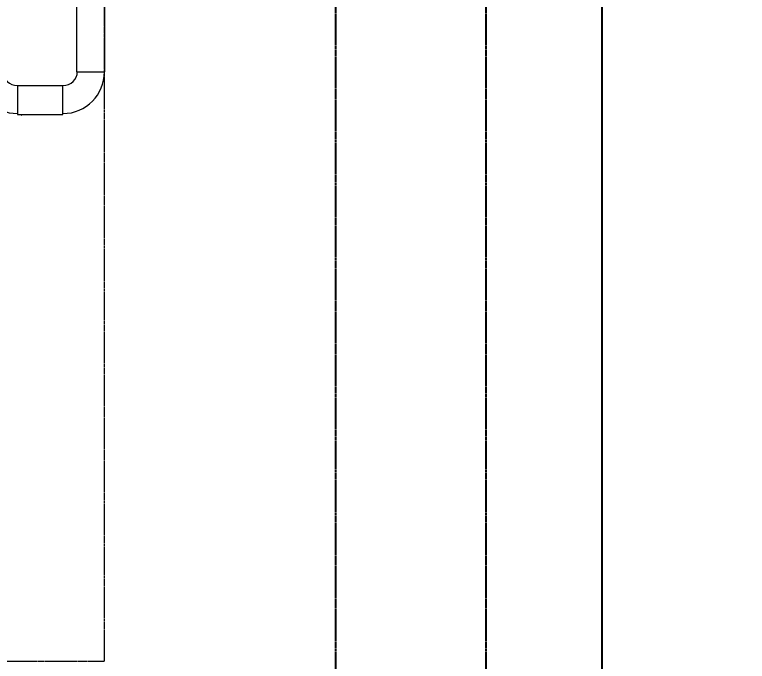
# Model space of a CAD drawing. Header units: millimetres. Extents: x -9013 to 516, y -36629 to 6082.
# Drawn here: x -3336.7 to -3020, y -34543.4 to -34264 of the extents above; entities that cross this region are included whole.
import ezdxf

# ---------------------------------------------------------------- set-up
doc = ezdxf.new("R2010")
doc.units = ezdxf.units.MM
doc.header["$LTSCALE"] = 0.05
doc.linetypes.add('CENTER', pattern=[50.8, 31.75, -6.35, 6.35, -6.35])
doc.linetypes.add('CENTER2', pattern=[28.575, 19.05, -3.175, 3.175, -3.175])
doc.layers.get('0').update_dxf_attribs({"lineweight": 18})
doc.layers.get('Defpoints').update_dxf_attribs({"color": 140, "lineweight": 18})
for name, color, linetype in [('1', 7, 'Continuous'), ('2CONC', 4, 'Continuous'), ('HWAT___5CS', 3, 'CENTER2')]:
    doc.layers.add(name, color=color, linetype=linetype)
doc.layers.add('G-Anno-Std-Cntr', color=1, linetype='CENTER2', lineweight=18)
doc.styles.add('trebuchet_MS', font='trebuc.ttf')
doc.dimstyles.new('MGP', dxfattribs={"dimtxt": 2.5, "dimasz": 2.5, "dimexe": 1.25, "dimexo": 0.625, "dimtad": 1, "dimdec": 0, "dimtxsty": 'trebuchet_MS', "dimcen": 2.5, "dimclrt": 7, "dimadec": 0, "dimazin": 0, "dimtfac": 1, "dimtdec": 0, "dimtmove": 0, "dimatfit": 3, "dimfxl": 1.148294, "dimfxlon": 1, "dimarcsym": 2})

# ---------------------------------------------------------------- blocks, each defined once
blk = doc.blocks.new('*D733')
at = {"color": 0, "lineweight": -2, "transparency": 16777216}
for p, q in [((-2994.95, -34093.41), (-2867.12, -34093.41)), ((-2880.12, -34518.41), (-2880.12, -34118.41)), ((-2994.95, -34543.41), (-2867.12, -34543.41))]:
    blk.add_line(p, q, dxfattribs=at)
at = {"color": 0, "transparency": 16777216}
for points in [[(-2884.28, -34118.41), (-2875.95, -34118.41), (-2880.12, -34093.41)], [(-2884.28, -34518.41), (-2875.95, -34518.41), (-2880.12, -34543.41)]]:
    blk.add_solid(points, dxfattribs=at)
at = {"layer": 'Defpoints', "color": 0, "transparency": 16777216}
for p in [(-3321, -34093.41), (-2880.12, -34093.41), (-3321, -34543.41)]:
    blk.add_point(p, dxfattribs=at)
at = {"color": 7, "transparency": 16777216, "insert": (-2898.84, -34318.41), "char_height": 25, "attachment_point": 5, "rotation": 90, "style": 'trebuchet_MS'}
blk.add_mtext('450', dxfattribs=at)
blk = doc.blocks.new('*D737')
at = {"color": 0, "lineweight": -2, "transparency": 16777216}
for p, q in [((-2831.27, -33993.41), (-2703.44, -33993.41)), ((-2716.44, -34018.41), (-2716.44, -36318.41)), ((-2831.27, -36343.41), (-2703.44, -36343.41))]:
    blk.add_line(p, q, dxfattribs=at)
at = {"color": 0, "transparency": 16777216}
for points in [[(-2720.61, -34018.41), (-2712.27, -34018.41), (-2716.44, -33993.41)], [(-2720.61, -36318.41), (-2712.27, -36318.41), (-2716.44, -36343.41)]]:
    blk.add_solid(points, dxfattribs=at)
at = {"layer": 'Defpoints', "color": 0, "transparency": 16777216}
for p in [(-3082.85, -33993.41), (-3082.85, -36343.41), (-2716.44, -36343.41)]:
    blk.add_point(p, dxfattribs=at)
at = {"color": 7, "transparency": 16777216, "insert": (-2735.16, -35168.41), "char_height": 25, "attachment_point": 5, "rotation": 90, "style": 'trebuchet_MS'}
blk.add_mtext('2350', dxfattribs=at)
blk = doc.blocks.new('gas meter 1')
at = {"layer": '1', "color": 42, "lineweight": 9}
for points in [[(-6242.32, 3115), (-6242.32, 3001.6)], [(-6230.2, 3115), (-6230.2, 3001.6)], [(-6267.74, 2995.74), (-6248.19, 2995.74)], [(-6267.74, 2983.22), (-6248.19, 2983.22)]]:
    blk.add_lwpolyline(points, dxfattribs=at)
at = {"layer": '1', "color": 0, "lineweight": 5}
for points in [[(-6242.32, 3001.6), (-6230.2, 3001.6)], [(-6267.74, 2995.74), (-6267.74, 2983.22)], [(-6248.19, 2983.22), (-6248.19, 2995.74)], [(-6266.17, 2982.83), (-6265.78, 2983.22)]]:
    blk.add_lwpolyline(points, dxfattribs=at)
at = {"layer": '1', "color": 42, "lineweight": 9}
for points in [[(-6285.72, 3001.6), (-6285.72, 2991.83), (-6277.9, 2983.62), (-6267.74, 2983.62)], [(-6273.99, 3001.6), (-6273.99, 2998.47), (-6271.25, 2995.74), (-6267.74, 2995.74)], [(-6248.19, 2995.74), (-6244.67, 2995.74), (-6241.93, 2998.47), (-6241.93, 3001.6)], [(-6248.19, 2983.62), (-6238.02, 2983.62), (-6230.2, 2991.83), (-6230.2, 3001.6)]]:
    blk.add_open_spline(points, degree=3, dxfattribs=at)
at = {"layer": 'G-Anno-Std-Cntr'}
blk.add_lwpolyline([(-6480.2, 2746.98), (-6230.2, 2746.98), (-6230.2, 3196.98), (-6480.2, 3196.98)], close=True, dxfattribs=at)

msp = doc.modelspace()

# ---------------------------------------------------------------- linework, layer by layer
at = {"layer": '2CONC', "lineweight": -3}
msp.add_line((-3082.85, -36343.41), (-3082.85, -33993.41), dxfattribs=at)
at = {"layer": 'HWAT___5CS', "color": 2}
for p, q in [((-3197.85, -36343.41), (-3197.85, -33993.41)), ((-3132.85, -36343.41), (-3132.85, -33993.41))]:
    msp.add_line(p, q, dxfattribs=at)

# ---------------------------------------------------------------- block references
at = {"layer": 'G-Anno-Std-Cntr', "color": 7, "linetype": 'CENTER'}
msp.add_blockref('gas meter 1', (2932.35, -37290.38), dxfattribs=at)

# ---------------------------------------------------------------- dimensions: what is measured, and where the dimension line sits
for base, p1, p2, picture, middle in [((-2716.44, -36343.41), (-3082.85, -33993.41), (-3082.85, -36343.41), '*D737', (-2735.16, -35168.41)), ((-2880.12, -34093.41), (-3321, -34543.41), (-3321, -34093.41), '*D733', (-2898.84, -34318.41))]:
    dim = msp.add_linear_dim(base=base, p1=p1, p2=p2, angle=90, dimstyle='MGP', override={"dimscale": 100, "dimtxt": 0.25, "dimasz": 0.25, "dimexe": 0.13, "dimexo": 0.06, "dimgap": 0.06, "dimarcsym": 1})
    dim.commit()
    dim.dimension.update_dxf_attribs({"geometry": picture, "text_midpoint": middle})

doc.saveas('drawing.dxf')
